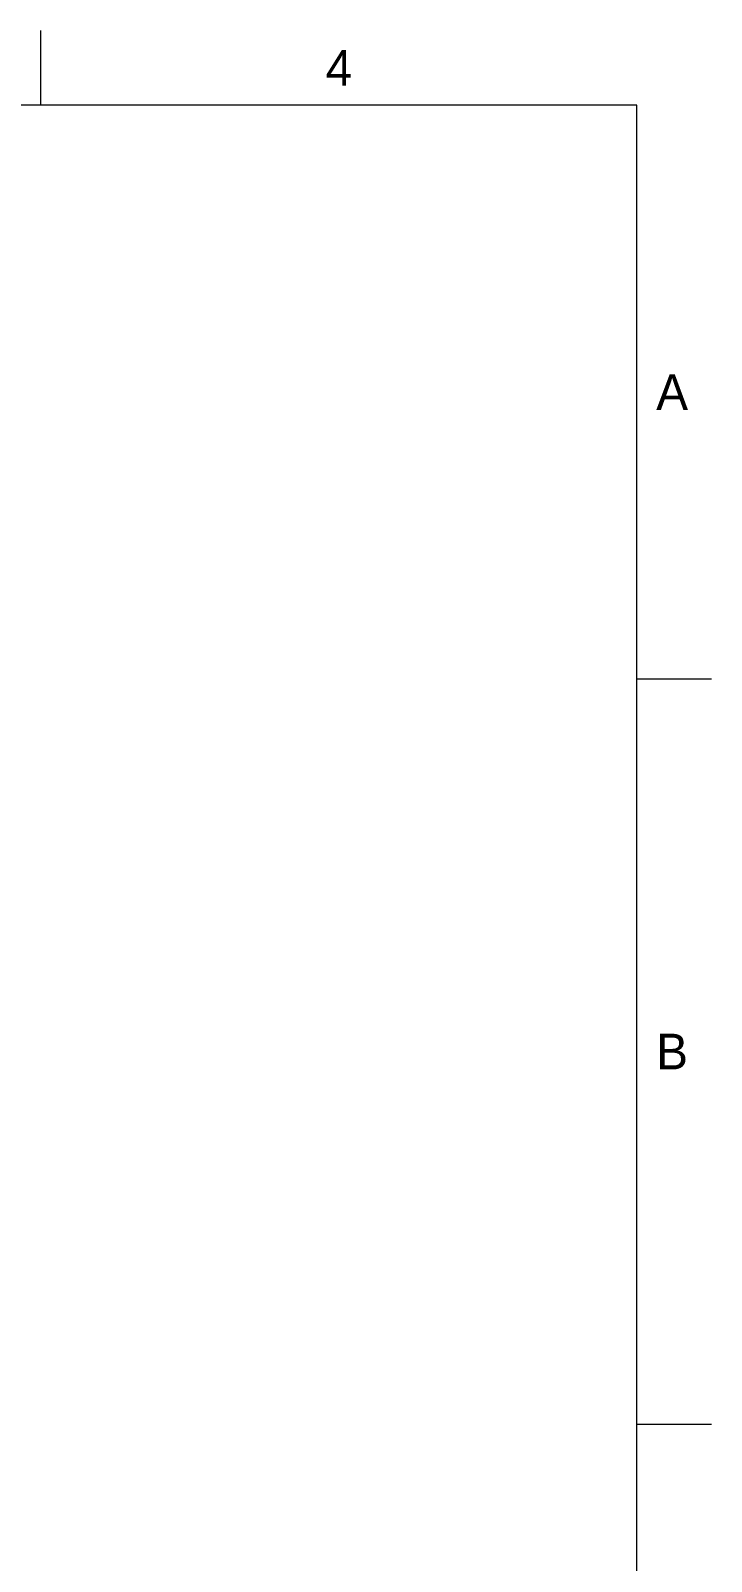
# Model space of a CAD drawing. Header units: millimetres. Extents: x 15 to 205, y 5 to 292.
# Drawn here: x 159.3 to 205, y 189.3 to 292 of the extents above; entities that cross this region are included whole.
import ezdxf

# ---------------------------------------------------------------- set-up
doc = ezdxf.new("R2010")
doc.units = ezdxf.units.MM
doc.layers.add('Border', color=7, linetype='Continuous')
doc.styles.add('Shapr0', font='txt', dxfattribs={"height": 2.3925})

msp = doc.modelspace()

# ---------------------------------------------------------------- linework, layer by layer
at = {"layer": 'Border', "linetype": 'Continuous', "lineweight": 15}
for p, q in [((160, 287), (160, 292)), ((200, 287), (20, 287)), ((200, 10), (200, 287)), ((200, 248.5), (205, 248.5)), ((200, 198.5), (205, 198.5))]:
    msp.add_line(p, q, dxfattribs=at)

# ---------------------------------------------------------------- texts
at = {"layer": 'Border', "linetype": 'Continuous', "lineweight": 15, "char_height": 2.39, "width": 2.3925, "style": 'Shapr0'}
for s, insert, attachment_point in [('4', (180, 288.3), 8), ('A', (201.3, 267.75), 4), ('B', (201.3, 223.5), 4)]:
    msp.add_mtext(s, dxfattribs=dict(at, insert=insert, attachment_point=attachment_point))

doc.saveas('drawing.dxf')
